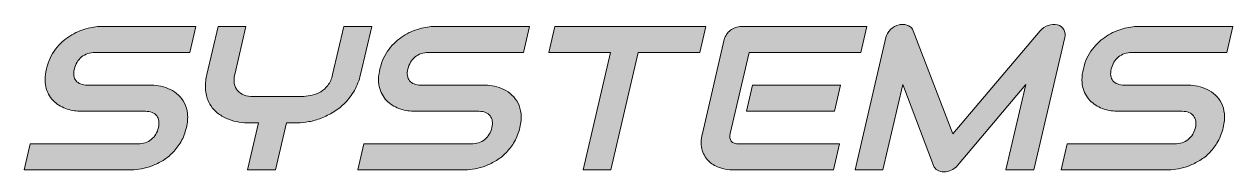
# Model space of a CAD drawing. Header units: inches. Extents: x 82 to 713, y -264 to -227.
# Drawn here: x 419.4 to 712.6, y -263.3 to -227.5 of the extents above; entities that cross this region are included whole.
import ezdxf

# ---------------------------------------------------------------- set-up
doc = ezdxf.new("R2010")
doc.units = ezdxf.units.IN
doc.header["$MEASUREMENT"] = 0
doc.layers.add('Layer 1', color=7, linetype='Continuous')

# ---------------------------------------------------------------- blocks, each defined once
blk = doc.blocks.new('block 5')
at = {"layer": 'Layer 1', "true_color": 0x222222}
h = blk.add_hatch(color=179, dxfattribs=at)
h.dxf.hatch_style = 2
edge = h.paths.add_edge_path()
edge.add_spline(control_points=[(458.78, -252.6), (458.49, -253.85), (458.06, -254.97), (457.49, -255.96), (456.92, -256.96), (456.27, -257.84), (455.54, -258.6), (454.8, -259.36), (454, -260), (453.13, -260.54), (452.26, -261.07), (451.39, -261.51), (450.51, -261.85), (449.64, -262.19), (448.77, -262.44), (447.91, -262.6), (447.04, -262.76), (446.25, -262.85), (445.52, -262.85), (445.52, -262.85), (419.45, -262.85), (419.45, -262.85), (419.45, -262.85), (420.92, -256.53), (420.92, -256.53), (420.92, -256.53), (447, -256.53), (447, -256.53), (448.3, -256.53), (449.39, -256.18), (450.27, -255.47), (451.16, -254.75), (451.74, -253.8), (452.02, -252.6), (452.16, -252.02), (452.19, -251.48), (452.11, -251), (452.03, -250.51), (451.86, -250.09), (451.59, -249.74), (451.31, -249.38), (450.94, -249.11), (450.48, -248.91), (450.01, -248.72), (449.47, -248.62), (448.84, -248.62), (448.84, -248.62), (433.3, -248.62), (433.3, -248.62), (432.2, -248.62), (431.07, -248.44), (429.89, -248.07), (428.71, -247.71), (427.67, -247.12), (426.78, -246.32), (425.88, -245.5), (425.23, -244.44), (424.81, -243.13), (424.4, -241.82), (424.42, -240.22), (424.86, -238.33), (425.3, -236.43), (426.03, -234.84), (427.05, -233.53), (428.08, -232.23), (429.22, -231.17), (430.5, -230.35), (431.77, -229.53), (433.09, -228.94), (434.44, -228.58), (435.79, -228.22), (437.01, -228.03), (438.1, -228.03), (438.1, -228.03), (461.11, -228.03), (461.11, -228.03), (461.11, -228.03), (459.64, -234.35), (459.64, -234.35), (459.64, -234.35), (436.63, -234.35), (436.63, -234.35), (435.34, -234.35), (434.26, -234.71), (433.37, -235.44), (432.48, -236.17), (431.9, -237.13), (431.62, -238.33), (431.33, -239.54), (431.47, -240.5), (432.02, -241.2), (432.58, -241.91), (433.5, -242.26), (434.78, -242.26), (434.78, -242.26), (450.33, -242.26), (450.33, -242.26), (450.33, -242.26), (450.38, -242.26), (450.38, -242.26), (451.1, -242.28), (451.85, -242.37), (452.63, -242.54), (453.4, -242.71), (454.15, -242.97), (454.87, -243.33), (455.6, -243.68), (456.26, -244.13), (456.86, -244.68), (457.46, -245.22), (457.96, -245.87), (458.34, -246.63), (458.73, -247.39), (458.97, -248.27), (459.07, -249.25), (459.17, -250.24), (459.07, -251.35), (458.78, -252.6)], knot_values=[0, 0, 0, 0, 1, 1, 1, 2, 2, 2, 3, 3, 3, 4, 4, 4, 5, 5, 5, 6, 6, 6, 7, 7, 7, 8, 8, 8, 9, 9, 9, 10, 10, 10, 11, 11, 11, 12, 12, 12, 13, 13, 13, 14, 14, 14, 15, 15, 15, 16, 16, 16, 17, 17, 17, 18, 18, 18, 19, 19, 19, 20, 20, 20, 21, 21, 21, 22, 22, 22, 23, 23, 23, 24, 24, 24, 25, 25, 25, 26, 26, 26, 27, 27, 27, 28, 28, 28, 29, 29, 29, 30, 30, 30, 31, 31, 31, 32, 32, 32, 33, 33, 33, 34, 34, 34, 35, 35, 35, 36, 36, 36, 37, 37, 37, 38, 38, 38, 39, 39, 39, 39], degree=3, periodic=1)
h = blk.add_hatch(color=179, dxfattribs=at)
h.dxf.hatch_style = 2
edge = h.paths.add_edge_path()
edge.add_spline(control_points=[(501.03, -239.69), (500.7, -241.13), (500.2, -242.41), (499.55, -243.54), (498.89, -244.68), (498.15, -245.68), (497.3, -246.54), (496.46, -247.41), (495.54, -248.15), (494.54, -248.76), (493.53, -249.38), (492.53, -249.88), (491.52, -250.28), (490.5, -250.68), (489.51, -250.97), (488.52, -251.14), (487.53, -251.32), (486.62, -251.41), (485.79, -251.41), (485.79, -251.41), (483.06, -251.41), (483.06, -251.41), (483.06, -251.41), (480.39, -262.85), (480.39, -262.85), (480.39, -262.85), (473.58, -262.85), (473.58, -262.85), (473.58, -262.85), (476.25, -251.41), (476.25, -251.41), (476.25, -251.41), (473.55, -251.41), (473.55, -251.41), (472.72, -251.41), (471.85, -251.32), (470.95, -251.14), (470.04, -250.97), (469.17, -250.68), (468.34, -250.28), (467.5, -249.88), (466.73, -249.38), (466.03, -248.76), (465.32, -248.15), (464.75, -247.41), (464.3, -246.54), (463.85, -245.68), (463.56, -244.67), (463.44, -243.53), (463.32, -242.39), (463.42, -241.11), (463.75, -239.69), (463.75, -239.69), (466.47, -228.03), (466.47, -228.03), (466.47, -228.03), (473.23, -228.03), (473.23, -228.03), (473.23, -228.03), (470.51, -239.69), (470.51, -239.69), (470.32, -240.51), (470.29, -241.25), (470.41, -241.91), (470.53, -242.56), (470.79, -243.13), (471.19, -243.59), (471.58, -244.06), (472.11, -244.42), (472.77, -244.67), (473.43, -244.92), (474.2, -245.05), (475.08, -245.05), (475.08, -245.05), (487.28, -245.05), (487.28, -245.05), (487.94, -244.95), (488.63, -244.83), (489.34, -244.67), (490.05, -244.52), (490.73, -244.26), (491.37, -243.88), (492.01, -243.51), (492.59, -242.99), (493.11, -242.33), (493.63, -241.67), (494.02, -240.79), (494.27, -239.69), (494.27, -239.69), (496.99, -228.03), (496.99, -228.03), (496.99, -228.03), (503.75, -228.03), (503.75, -228.03), (503.75, -228.03), (501.03, -239.69), (501.03, -239.69)], knot_values=[0, 0, 0, 0, 1, 1, 1, 2, 2, 2, 3, 3, 3, 4, 4, 4, 5, 5, 5, 6, 6, 6, 7, 7, 7, 8, 8, 8, 9, 9, 9, 10, 10, 10, 11, 11, 11, 12, 12, 12, 13, 13, 13, 14, 14, 14, 15, 15, 15, 16, 16, 16, 17, 17, 17, 18, 18, 18, 19, 19, 19, 20, 20, 20, 21, 21, 21, 22, 22, 22, 23, 23, 23, 24, 24, 24, 25, 25, 25, 26, 26, 26, 27, 27, 27, 28, 28, 28, 29, 29, 29, 30, 30, 30, 31, 31, 31, 32, 32, 32, 32], degree=3, periodic=1)
h = blk.add_hatch(color=179, dxfattribs=at)
h.dxf.hatch_style = 2
edge = h.paths.add_edge_path()
edge.add_spline(control_points=[(539.67, -252.6), (539.38, -253.85), (538.95, -254.97), (538.38, -255.96), (537.81, -256.96), (537.16, -257.84), (536.43, -258.6), (535.69, -259.36), (534.89, -260), (534.02, -260.54), (533.15, -261.07), (532.28, -261.51), (531.4, -261.85), (530.53, -262.19), (529.66, -262.44), (528.8, -262.6), (527.93, -262.76), (527.14, -262.85), (526.41, -262.85), (526.41, -262.85), (500.34, -262.85), (500.34, -262.85), (500.34, -262.85), (501.81, -256.53), (501.81, -256.53), (501.81, -256.53), (527.89, -256.53), (527.89, -256.53), (529.19, -256.53), (530.28, -256.18), (531.16, -255.47), (532.05, -254.75), (532.63, -253.8), (532.91, -252.6), (533.05, -252.02), (533.08, -251.48), (533, -251), (532.92, -250.51), (532.75, -250.09), (532.47, -249.74), (532.2, -249.38), (531.83, -249.11), (531.37, -248.91), (530.9, -248.72), (530.36, -248.62), (529.73, -248.62), (529.73, -248.62), (514.19, -248.62), (514.19, -248.62), (513.09, -248.62), (511.96, -248.44), (510.78, -248.07), (509.6, -247.71), (508.56, -247.12), (507.67, -246.32), (506.77, -245.5), (506.12, -244.44), (505.7, -243.13), (505.29, -241.82), (505.3, -240.22), (505.75, -238.33), (506.19, -236.43), (506.92, -234.84), (507.95, -233.53), (508.97, -232.23), (510.12, -231.17), (511.39, -230.35), (512.66, -229.53), (513.98, -228.94), (515.33, -228.58), (516.68, -228.22), (517.9, -228.03), (518.99, -228.03), (518.99, -228.03), (542, -228.03), (542, -228.03), (542, -228.03), (540.53, -234.35), (540.53, -234.35), (540.53, -234.35), (517.52, -234.35), (517.52, -234.35), (516.23, -234.35), (515.15, -234.71), (514.26, -235.44), (513.37, -236.17), (512.79, -237.13), (512.51, -238.33), (512.22, -239.54), (512.36, -240.5), (512.91, -241.2), (513.47, -241.91), (514.39, -242.26), (515.67, -242.26), (515.67, -242.26), (531.22, -242.26), (531.22, -242.26), (531.22, -242.26), (531.27, -242.26), (531.27, -242.26), (531.99, -242.28), (532.74, -242.37), (533.52, -242.54), (534.29, -242.71), (535.04, -242.97), (535.77, -243.33), (536.49, -243.68), (537.15, -244.13), (537.75, -244.68), (538.35, -245.22), (538.85, -245.87), (539.23, -246.63), (539.62, -247.39), (539.86, -248.27), (539.96, -249.25), (540.06, -250.24), (539.96, -251.35), (539.67, -252.6)], knot_values=[0, 0, 0, 0, 1, 1, 1, 2, 2, 2, 3, 3, 3, 4, 4, 4, 5, 5, 5, 6, 6, 6, 7, 7, 7, 8, 8, 8, 9, 9, 9, 10, 10, 10, 11, 11, 11, 12, 12, 12, 13, 13, 13, 14, 14, 14, 15, 15, 15, 16, 16, 16, 17, 17, 17, 18, 18, 18, 19, 19, 19, 20, 20, 20, 21, 21, 21, 22, 22, 22, 23, 23, 23, 24, 24, 24, 25, 25, 25, 26, 26, 26, 27, 27, 27, 28, 28, 28, 29, 29, 29, 30, 30, 30, 31, 31, 31, 32, 32, 32, 33, 33, 33, 34, 34, 34, 35, 35, 35, 36, 36, 36, 37, 37, 37, 38, 38, 38, 39, 39, 39, 39], degree=3, periodic=1)
h = blk.add_hatch(color=179, dxfattribs=at)
h.dxf.hatch_style = 2
h.paths.add_polyline_path([(583.3, -234.34), (568.41, -234.34), (561.76, -262.85), (555, -262.85), (561.65, -234.34), (546.73, -234.34), (548.2, -228.03), (584.78, -228.03)])
h = blk.add_hatch(color=179, dxfattribs=at)
h.dxf.hatch_style = 2
edge = h.paths.add_edge_path()
edge.add_spline(control_points=[(615.72, -262.85), (615.72, -262.85), (591.34, -262.85), (591.34, -262.85), (590.4, -262.85), (589.41, -262.69), (588.38, -262.38), (587.34, -262.08), (586.43, -261.57), (585.65, -260.87), (584.87, -260.16), (584.29, -259.25), (583.92, -258.12), (583.55, -257), (583.56, -255.62), (583.94, -253.98), (583.94, -253.98), (589.25, -231.21), (589.25, -231.21), (589.36, -230.77), (589.54, -230.36), (589.8, -229.97), (590.07, -229.58), (590.38, -229.25), (590.76, -228.95), (591.13, -228.66), (591.54, -228.44), (591.99, -228.28), (592.45, -228.11), (592.92, -228.03), (593.4, -228.03), (593.4, -228.03), (623.85, -228.03), (623.85, -228.03), (623.85, -228.03), (622.37, -234.34), (622.37, -234.34), (622.37, -234.34), (595.28, -234.34), (595.28, -234.34), (595.28, -234.34), (590.7, -253.98), (590.7, -253.98), (590.51, -254.81), (590.59, -255.44), (590.96, -255.88), (591.33, -256.31), (591.96, -256.53), (592.86, -256.53), (592.86, -256.53), (617.2, -256.53), (617.2, -256.53), (617.2, -256.53), (615.72, -262.85), (615.72, -262.85)], knot_values=[0, 0, 0, 0, 1, 1, 1, 2, 2, 2, 3, 3, 3, 4, 4, 4, 5, 5, 5, 6, 6, 6, 7, 7, 7, 8, 8, 8, 9, 9, 9, 10, 10, 10, 11, 11, 11, 12, 12, 12, 13, 13, 13, 14, 14, 14, 15, 15, 15, 16, 16, 16, 17, 17, 17, 18, 18, 18, 18], degree=3, periodic=1)
h.paths.add_polyline_path([(616, -248.62), (594.66, -248.62), (596.14, -242.26), (617.48, -242.26)])
h = blk.add_hatch(color=179, dxfattribs=at)
h.dxf.hatch_style = 2
edge = h.paths.add_edge_path()
edge.add_spline(control_points=[(664.36, -262.85), (664.36, -262.85), (657.55, -262.85), (657.55, -262.85), (657.55, -262.85), (662.38, -242.11), (662.38, -242.11), (662.38, -242.11), (645.8, -261.8), (645.8, -261.8), (645.39, -262.3), (644.89, -262.68), (644.3, -262.94), (643.71, -263.2), (643.12, -263.33), (642.51, -263.33), (641.92, -263.33), (641.4, -263.2), (640.95, -262.94), (640.5, -262.68), (640.18, -262.3), (640.01, -261.8), (640.01, -261.8), (632.57, -242.11), (632.57, -242.11), (632.57, -242.11), (627.73, -262.85), (627.73, -262.85), (627.73, -262.85), (620.97, -262.85), (620.97, -262.85), (620.97, -262.85), (628.46, -230.73), (628.46, -230.73), (628.63, -230), (629.01, -229.35), (629.6, -228.78), (630.2, -228.22), (630.89, -227.84), (631.68, -227.64), (632.06, -227.56), (632.43, -227.53), (632.79, -227.56), (633.15, -227.58), (633.48, -227.65), (633.79, -227.78), (634.1, -227.9), (634.37, -228.07), (634.6, -228.29), (634.82, -228.5), (635, -228.77), (635.11, -229.07), (635.11, -229.07), (644.68, -254.06), (644.68, -254.06), (644.68, -254.06), (665.9, -229.07), (665.9, -229.07), (666.44, -228.46), (667.09, -228.02), (667.85, -227.76), (668.61, -227.51), (669.35, -227.46), (670.08, -227.64), (670.76, -227.84), (671.27, -228.22), (671.6, -228.78), (671.94, -229.35), (672.02, -230), (671.85, -230.73), (671.85, -230.73), (664.36, -262.85), (664.36, -262.85)], knot_values=[0, 0, 0, 0, 1, 1, 1, 2, 2, 2, 3, 3, 3, 4, 4, 4, 5, 5, 5, 6, 6, 6, 7, 7, 7, 8, 8, 8, 9, 9, 9, 10, 10, 10, 11, 11, 11, 12, 12, 12, 13, 13, 13, 14, 14, 14, 15, 15, 15, 16, 16, 16, 17, 17, 17, 18, 18, 18, 19, 19, 19, 20, 20, 20, 21, 21, 21, 22, 22, 22, 23, 23, 23, 24, 24, 24, 24], degree=3, periodic=1)
h = blk.add_hatch(color=179, dxfattribs=at)
h.dxf.hatch_style = 2
edge = h.paths.add_edge_path()
edge.add_spline(control_points=[(710.29, -252.6), (709.99, -253.85), (709.56, -254.97), (708.99, -255.96), (708.42, -256.96), (707.77, -257.84), (707.04, -258.6), (706.31, -259.36), (705.51, -260), (704.64, -260.54), (703.77, -261.07), (702.89, -261.51), (702.02, -261.85), (701.14, -262.19), (700.27, -262.44), (699.41, -262.6), (698.55, -262.76), (697.75, -262.85), (697.03, -262.85), (697.03, -262.85), (670.95, -262.85), (670.95, -262.85), (670.95, -262.85), (672.42, -256.53), (672.42, -256.53), (672.42, -256.53), (698.5, -256.53), (698.5, -256.53), (699.8, -256.53), (700.89, -256.18), (701.78, -255.47), (702.66, -254.75), (703.24, -253.8), (703.52, -252.6), (703.66, -252.02), (703.69, -251.48), (703.61, -251), (703.54, -250.51), (703.36, -250.09), (703.09, -249.74), (702.82, -249.38), (702.45, -249.11), (701.98, -248.91), (701.52, -248.72), (700.97, -248.62), (700.35, -248.62), (700.35, -248.62), (684.8, -248.62), (684.8, -248.62), (683.71, -248.62), (682.57, -248.44), (681.39, -248.07), (680.21, -247.71), (679.17, -247.12), (678.28, -246.32), (677.38, -245.5), (676.73, -244.44), (676.32, -243.13), (675.9, -241.82), (675.92, -240.22), (676.36, -238.33), (676.8, -236.43), (677.53, -234.84), (678.56, -233.53), (679.58, -232.23), (680.73, -231.17), (682, -230.35), (683.28, -229.53), (684.59, -228.94), (685.94, -228.58), (687.29, -228.22), (688.51, -228.03), (689.6, -228.03), (689.6, -228.03), (712.61, -228.03), (712.61, -228.03), (712.61, -228.03), (711.14, -234.35), (711.14, -234.35), (711.14, -234.35), (688.13, -234.35), (688.13, -234.35), (686.85, -234.35), (685.76, -234.71), (684.88, -235.44), (683.98, -236.17), (683.4, -237.13), (683.12, -238.33), (682.84, -239.54), (682.97, -240.5), (683.53, -241.2), (684.08, -241.91), (685, -242.26), (686.29, -242.26), (686.29, -242.26), (701.83, -242.26), (701.83, -242.26), (701.83, -242.26), (701.88, -242.26), (701.88, -242.26), (702.61, -242.28), (703.36, -242.37), (704.13, -242.54), (704.91, -242.71), (705.66, -242.97), (706.38, -243.33), (707.1, -243.68), (707.76, -244.13), (708.37, -244.68), (708.97, -245.22), (709.46, -245.87), (709.85, -246.63), (710.23, -247.39), (710.47, -248.27), (710.57, -249.25), (710.67, -250.24), (710.58, -251.35), (710.29, -252.6)], knot_values=[0, 0, 0, 0, 1, 1, 1, 2, 2, 2, 3, 3, 3, 4, 4, 4, 5, 5, 5, 6, 6, 6, 7, 7, 7, 8, 8, 8, 9, 9, 9, 10, 10, 10, 11, 11, 11, 12, 12, 12, 13, 13, 13, 14, 14, 14, 15, 15, 15, 16, 16, 16, 17, 17, 17, 18, 18, 18, 19, 19, 19, 20, 20, 20, 21, 21, 21, 22, 22, 22, 23, 23, 23, 24, 24, 24, 25, 25, 25, 26, 26, 26, 27, 27, 27, 28, 28, 28, 29, 29, 29, 30, 30, 30, 31, 31, 31, 32, 32, 32, 33, 33, 33, 34, 34, 34, 35, 35, 35, 36, 36, 36, 37, 37, 37, 38, 38, 38, 39, 39, 39, 39], degree=3, periodic=1)
at = {"layer": 'Layer 1', "lineweight": 0}
for points in [[(583.3, -234.34), (568.41, -234.34), (561.76, -262.85), (555, -262.85), (561.65, -234.34), (546.73, -234.34), (548.2, -228.03), (584.78, -228.03), (583.3, -234.34)], [(616, -248.62), (594.66, -248.62), (596.14, -242.26), (617.48, -242.26), (616, -248.62)]]:
    blk.add_lwpolyline(points, dxfattribs=at)
for points, knots in [([(458.78, -252.6), (458.49, -253.85), (458.06, -254.97), (457.49, -255.96), (456.92, -256.96), (456.27, -257.84), (455.54, -258.6), (454.8, -259.36), (454, -260), (453.13, -260.54), (452.26, -261.07), (451.39, -261.51), (450.51, -261.85), (449.64, -262.19), (448.77, -262.44), (447.91, -262.6), (447.04, -262.76), (446.25, -262.85), (445.52, -262.85), (445.52, -262.85), (419.45, -262.85), (419.45, -262.85), (419.45, -262.85), (420.92, -256.53), (420.92, -256.53), (420.92, -256.53), (447, -256.53), (447, -256.53), (448.3, -256.53), (449.39, -256.18), (450.27, -255.47), (451.16, -254.75), (451.74, -253.8), (452.02, -252.6), (452.16, -252.02), (452.19, -251.48), (452.11, -251), (452.03, -250.51), (451.86, -250.09), (451.59, -249.74), (451.31, -249.38), (450.94, -249.11), (450.48, -248.91), (450.01, -248.72), (449.47, -248.62), (448.84, -248.62), (448.84, -248.62), (433.3, -248.62), (433.3, -248.62), (432.2, -248.62), (431.07, -248.44), (429.89, -248.07), (428.71, -247.71), (427.67, -247.12), (426.78, -246.32), (425.88, -245.5), (425.23, -244.44), (424.81, -243.13), (424.4, -241.82), (424.42, -240.22), (424.86, -238.33), (425.3, -236.43), (426.03, -234.84), (427.05, -233.53), (428.08, -232.23), (429.22, -231.17), (430.5, -230.35), (431.77, -229.53), (433.09, -228.94), (434.44, -228.58), (435.79, -228.22), (437.01, -228.03), (438.1, -228.03), (438.1, -228.03), (461.11, -228.03), (461.11, -228.03), (461.11, -228.03), (459.64, -234.35), (459.64, -234.35), (459.64, -234.35), (436.63, -234.35), (436.63, -234.35), (435.34, -234.35), (434.26, -234.71), (433.37, -235.44), (432.48, -236.17), (431.9, -237.13), (431.62, -238.33), (431.33, -239.54), (431.47, -240.5), (432.02, -241.2), (432.58, -241.91), (433.5, -242.26), (434.78, -242.26), (434.78, -242.26), (450.33, -242.26), (450.33, -242.26), (450.33, -242.26), (450.38, -242.26), (450.38, -242.26), (451.1, -242.28), (451.85, -242.37), (452.63, -242.54), (453.4, -242.71), (454.15, -242.97), (454.87, -243.33), (455.6, -243.68), (456.26, -244.13), (456.86, -244.68), (457.46, -245.22), (457.96, -245.87), (458.34, -246.63), (458.73, -247.39), (458.97, -248.27), (459.07, -249.25), (459.17, -250.24), (459.07, -251.35), (458.78, -252.6)], [0, 0, 0, 0, 1, 1, 1, 2, 2, 2, 3, 3, 3, 4, 4, 4, 5, 5, 5, 6, 6, 6, 7, 7, 7, 8, 8, 8, 9, 9, 9, 10, 10, 10, 11, 11, 11, 12, 12, 12, 13, 13, 13, 14, 14, 14, 15, 15, 15, 16, 16, 16, 17, 17, 17, 18, 18, 18, 19, 19, 19, 20, 20, 20, 21, 21, 21, 22, 22, 22, 23, 23, 23, 24, 24, 24, 25, 25, 25, 26, 26, 26, 27, 27, 27, 28, 28, 28, 29, 29, 29, 30, 30, 30, 31, 31, 31, 32, 32, 32, 33, 33, 33, 34, 34, 34, 35, 35, 35, 36, 36, 36, 37, 37, 37, 38, 38, 38, 39, 39, 39, 39]), ([(501.03, -239.69), (500.7, -241.13), (500.2, -242.41), (499.55, -243.54), (498.89, -244.68), (498.15, -245.68), (497.3, -246.54), (496.46, -247.41), (495.54, -248.15), (494.54, -248.76), (493.53, -249.38), (492.53, -249.88), (491.52, -250.28), (490.5, -250.68), (489.51, -250.97), (488.52, -251.14), (487.53, -251.32), (486.62, -251.41), (485.79, -251.41), (485.79, -251.41), (483.06, -251.41), (483.06, -251.41), (483.06, -251.41), (480.39, -262.85), (480.39, -262.85), (480.39, -262.85), (473.58, -262.85), (473.58, -262.85), (473.58, -262.85), (476.25, -251.41), (476.25, -251.41), (476.25, -251.41), (473.55, -251.41), (473.55, -251.41), (472.72, -251.41), (471.85, -251.32), (470.95, -251.14), (470.04, -250.97), (469.17, -250.68), (468.34, -250.28), (467.5, -249.88), (466.73, -249.38), (466.03, -248.76), (465.32, -248.15), (464.75, -247.41), (464.3, -246.54), (463.85, -245.68), (463.56, -244.67), (463.44, -243.53), (463.32, -242.39), (463.42, -241.11), (463.75, -239.69), (463.75, -239.69), (466.47, -228.03), (466.47, -228.03), (466.47, -228.03), (473.23, -228.03), (473.23, -228.03), (473.23, -228.03), (470.51, -239.69), (470.51, -239.69), (470.32, -240.51), (470.29, -241.25), (470.41, -241.91), (470.53, -242.56), (470.79, -243.13), (471.19, -243.59), (471.58, -244.06), (472.11, -244.42), (472.77, -244.67), (473.43, -244.92), (474.2, -245.05), (475.08, -245.05), (475.08, -245.05), (487.28, -245.05), (487.28, -245.05), (487.94, -244.95), (488.63, -244.83), (489.34, -244.67), (490.05, -244.52), (490.73, -244.26), (491.37, -243.88), (492.01, -243.51), (492.59, -242.99), (493.11, -242.33), (493.63, -241.67), (494.02, -240.79), (494.27, -239.69), (494.27, -239.69), (496.99, -228.03), (496.99, -228.03), (496.99, -228.03), (503.75, -228.03), (503.75, -228.03), (503.75, -228.03), (501.03, -239.69), (501.03, -239.69)], [0, 0, 0, 0, 1, 1, 1, 2, 2, 2, 3, 3, 3, 4, 4, 4, 5, 5, 5, 6, 6, 6, 7, 7, 7, 8, 8, 8, 9, 9, 9, 10, 10, 10, 11, 11, 11, 12, 12, 12, 13, 13, 13, 14, 14, 14, 15, 15, 15, 16, 16, 16, 17, 17, 17, 18, 18, 18, 19, 19, 19, 20, 20, 20, 21, 21, 21, 22, 22, 22, 23, 23, 23, 24, 24, 24, 25, 25, 25, 26, 26, 26, 27, 27, 27, 28, 28, 28, 29, 29, 29, 30, 30, 30, 31, 31, 31, 32, 32, 32, 32]), ([(539.67, -252.6), (539.38, -253.85), (538.95, -254.97), (538.38, -255.96), (537.81, -256.96), (537.16, -257.84), (536.43, -258.6), (535.69, -259.36), (534.89, -260), (534.02, -260.54), (533.15, -261.07), (532.28, -261.51), (531.4, -261.85), (530.53, -262.19), (529.66, -262.44), (528.8, -262.6), (527.93, -262.76), (527.14, -262.85), (526.41, -262.85), (526.41, -262.85), (500.34, -262.85), (500.34, -262.85), (500.34, -262.85), (501.81, -256.53), (501.81, -256.53), (501.81, -256.53), (527.89, -256.53), (527.89, -256.53), (529.19, -256.53), (530.28, -256.18), (531.16, -255.47), (532.05, -254.75), (532.63, -253.8), (532.91, -252.6), (533.05, -252.02), (533.08, -251.48), (533, -251), (532.92, -250.51), (532.75, -250.09), (532.47, -249.74), (532.2, -249.38), (531.83, -249.11), (531.37, -248.91), (530.9, -248.72), (530.36, -248.62), (529.73, -248.62), (529.73, -248.62), (514.19, -248.62), (514.19, -248.62), (513.09, -248.62), (511.96, -248.44), (510.78, -248.07), (509.6, -247.71), (508.56, -247.12), (507.67, -246.32), (506.77, -245.5), (506.12, -244.44), (505.7, -243.13), (505.29, -241.82), (505.3, -240.22), (505.75, -238.33), (506.19, -236.43), (506.92, -234.84), (507.95, -233.53), (508.97, -232.23), (510.12, -231.17), (511.39, -230.35), (512.66, -229.53), (513.98, -228.94), (515.33, -228.58), (516.68, -228.22), (517.9, -228.03), (518.99, -228.03), (518.99, -228.03), (542, -228.03), (542, -228.03), (542, -228.03), (540.53, -234.35), (540.53, -234.35), (540.53, -234.35), (517.52, -234.35), (517.52, -234.35), (516.23, -234.35), (515.15, -234.71), (514.26, -235.44), (513.37, -236.17), (512.79, -237.13), (512.51, -238.33), (512.22, -239.54), (512.36, -240.5), (512.91, -241.2), (513.47, -241.91), (514.39, -242.26), (515.67, -242.26), (515.67, -242.26), (531.22, -242.26), (531.22, -242.26), (531.22, -242.26), (531.27, -242.26), (531.27, -242.26), (531.99, -242.28), (532.74, -242.37), (533.52, -242.54), (534.29, -242.71), (535.04, -242.97), (535.77, -243.33), (536.49, -243.68), (537.15, -244.13), (537.75, -244.68), (538.35, -245.22), (538.85, -245.87), (539.23, -246.63), (539.62, -247.39), (539.86, -248.27), (539.96, -249.25), (540.06, -250.24), (539.96, -251.35), (539.67, -252.6)], [0, 0, 0, 0, 1, 1, 1, 2, 2, 2, 3, 3, 3, 4, 4, 4, 5, 5, 5, 6, 6, 6, 7, 7, 7, 8, 8, 8, 9, 9, 9, 10, 10, 10, 11, 11, 11, 12, 12, 12, 13, 13, 13, 14, 14, 14, 15, 15, 15, 16, 16, 16, 17, 17, 17, 18, 18, 18, 19, 19, 19, 20, 20, 20, 21, 21, 21, 22, 22, 22, 23, 23, 23, 24, 24, 24, 25, 25, 25, 26, 26, 26, 27, 27, 27, 28, 28, 28, 29, 29, 29, 30, 30, 30, 31, 31, 31, 32, 32, 32, 33, 33, 33, 34, 34, 34, 35, 35, 35, 36, 36, 36, 37, 37, 37, 38, 38, 38, 39, 39, 39, 39]), ([(615.72, -262.85), (615.72, -262.85), (591.34, -262.85), (591.34, -262.85), (590.4, -262.85), (589.41, -262.69), (588.38, -262.38), (587.34, -262.08), (586.43, -261.57), (585.65, -260.87), (584.87, -260.16), (584.29, -259.25), (583.92, -258.12), (583.55, -257), (583.56, -255.62), (583.94, -253.98), (583.94, -253.98), (589.25, -231.21), (589.25, -231.21), (589.36, -230.77), (589.54, -230.36), (589.8, -229.97), (590.07, -229.58), (590.38, -229.25), (590.76, -228.95), (591.13, -228.66), (591.54, -228.44), (591.99, -228.28), (592.45, -228.11), (592.92, -228.03), (593.4, -228.03), (593.4, -228.03), (623.85, -228.03), (623.85, -228.03), (623.85, -228.03), (622.37, -234.34), (622.37, -234.34), (622.37, -234.34), (595.28, -234.34), (595.28, -234.34), (595.28, -234.34), (590.7, -253.98), (590.7, -253.98), (590.51, -254.81), (590.59, -255.44), (590.96, -255.88), (591.33, -256.31), (591.96, -256.53), (592.86, -256.53), (592.86, -256.53), (617.2, -256.53), (617.2, -256.53), (617.2, -256.53), (615.72, -262.85), (615.72, -262.85)], [0, 0, 0, 0, 1, 1, 1, 2, 2, 2, 3, 3, 3, 4, 4, 4, 5, 5, 5, 6, 6, 6, 7, 7, 7, 8, 8, 8, 9, 9, 9, 10, 10, 10, 11, 11, 11, 12, 12, 12, 13, 13, 13, 14, 14, 14, 15, 15, 15, 16, 16, 16, 17, 17, 17, 18, 18, 18, 18]), ([(664.36, -262.85), (664.36, -262.85), (657.55, -262.85), (657.55, -262.85), (657.55, -262.85), (662.38, -242.11), (662.38, -242.11), (662.38, -242.11), (645.8, -261.8), (645.8, -261.8), (645.39, -262.3), (644.89, -262.68), (644.3, -262.94), (643.71, -263.2), (643.12, -263.33), (642.51, -263.33), (641.92, -263.33), (641.4, -263.2), (640.95, -262.94), (640.5, -262.68), (640.18, -262.3), (640.01, -261.8), (640.01, -261.8), (632.57, -242.11), (632.57, -242.11), (632.57, -242.11), (627.73, -262.85), (627.73, -262.85), (627.73, -262.85), (620.97, -262.85), (620.97, -262.85), (620.97, -262.85), (628.46, -230.73), (628.46, -230.73), (628.63, -230), (629.01, -229.35), (629.6, -228.78), (630.2, -228.22), (630.89, -227.84), (631.68, -227.64), (632.06, -227.56), (632.43, -227.53), (632.79, -227.56), (633.15, -227.58), (633.48, -227.65), (633.79, -227.78), (634.1, -227.9), (634.37, -228.07), (634.6, -228.29), (634.82, -228.5), (635, -228.77), (635.11, -229.07), (635.11, -229.07), (644.68, -254.06), (644.68, -254.06), (644.68, -254.06), (665.9, -229.07), (665.9, -229.07), (666.44, -228.46), (667.09, -228.02), (667.85, -227.76), (668.61, -227.51), (669.35, -227.46), (670.08, -227.64), (670.76, -227.84), (671.27, -228.22), (671.6, -228.78), (671.94, -229.35), (672.02, -230), (671.85, -230.73), (671.85, -230.73), (664.36, -262.85), (664.36, -262.85)], [0, 0, 0, 0, 1, 1, 1, 2, 2, 2, 3, 3, 3, 4, 4, 4, 5, 5, 5, 6, 6, 6, 7, 7, 7, 8, 8, 8, 9, 9, 9, 10, 10, 10, 11, 11, 11, 12, 12, 12, 13, 13, 13, 14, 14, 14, 15, 15, 15, 16, 16, 16, 17, 17, 17, 18, 18, 18, 19, 19, 19, 20, 20, 20, 21, 21, 21, 22, 22, 22, 23, 23, 23, 24, 24, 24, 24]), ([(710.29, -252.6), (709.99, -253.85), (709.56, -254.97), (708.99, -255.96), (708.42, -256.96), (707.77, -257.84), (707.04, -258.6), (706.31, -259.36), (705.51, -260), (704.64, -260.54), (703.77, -261.07), (702.89, -261.51), (702.02, -261.85), (701.14, -262.19), (700.27, -262.44), (699.41, -262.6), (698.55, -262.76), (697.75, -262.85), (697.03, -262.85), (697.03, -262.85), (670.95, -262.85), (670.95, -262.85), (670.95, -262.85), (672.42, -256.53), (672.42, -256.53), (672.42, -256.53), (698.5, -256.53), (698.5, -256.53), (699.8, -256.53), (700.89, -256.18), (701.78, -255.47), (702.66, -254.75), (703.24, -253.8), (703.52, -252.6), (703.66, -252.02), (703.69, -251.48), (703.61, -251), (703.54, -250.51), (703.36, -250.09), (703.09, -249.74), (702.82, -249.38), (702.45, -249.11), (701.98, -248.91), (701.52, -248.72), (700.97, -248.62), (700.35, -248.62), (700.35, -248.62), (684.8, -248.62), (684.8, -248.62), (683.71, -248.62), (682.57, -248.44), (681.39, -248.07), (680.21, -247.71), (679.17, -247.12), (678.28, -246.32), (677.38, -245.5), (676.73, -244.44), (676.32, -243.13), (675.9, -241.82), (675.92, -240.22), (676.36, -238.33), (676.8, -236.43), (677.53, -234.84), (678.56, -233.53), (679.58, -232.23), (680.73, -231.17), (682, -230.35), (683.28, -229.53), (684.59, -228.94), (685.94, -228.58), (687.29, -228.22), (688.51, -228.03), (689.6, -228.03), (689.6, -228.03), (712.61, -228.03), (712.61, -228.03), (712.61, -228.03), (711.14, -234.35), (711.14, -234.35), (711.14, -234.35), (688.13, -234.35), (688.13, -234.35), (686.85, -234.35), (685.76, -234.71), (684.88, -235.44), (683.98, -236.17), (683.4, -237.13), (683.12, -238.33), (682.84, -239.54), (682.97, -240.5), (683.53, -241.2), (684.08, -241.91), (685, -242.26), (686.29, -242.26), (686.29, -242.26), (701.83, -242.26), (701.83, -242.26), (701.83, -242.26), (701.88, -242.26), (701.88, -242.26), (702.61, -242.28), (703.36, -242.37), (704.13, -242.54), (704.91, -242.71), (705.66, -242.97), (706.38, -243.33), (707.1, -243.68), (707.76, -244.13), (708.37, -244.68), (708.97, -245.22), (709.46, -245.87), (709.85, -246.63), (710.23, -247.39), (710.47, -248.27), (710.57, -249.25), (710.67, -250.24), (710.58, -251.35), (710.29, -252.6)], [0, 0, 0, 0, 1, 1, 1, 2, 2, 2, 3, 3, 3, 4, 4, 4, 5, 5, 5, 6, 6, 6, 7, 7, 7, 8, 8, 8, 9, 9, 9, 10, 10, 10, 11, 11, 11, 12, 12, 12, 13, 13, 13, 14, 14, 14, 15, 15, 15, 16, 16, 16, 17, 17, 17, 18, 18, 18, 19, 19, 19, 20, 20, 20, 21, 21, 21, 22, 22, 22, 23, 23, 23, 24, 24, 24, 25, 25, 25, 26, 26, 26, 27, 27, 27, 28, 28, 28, 29, 29, 29, 30, 30, 30, 31, 31, 31, 32, 32, 32, 33, 33, 33, 34, 34, 34, 35, 35, 35, 36, 36, 36, 37, 37, 37, 38, 38, 38, 39, 39, 39, 39])]:
    blk.add_open_spline(points, degree=3, knots=knots, dxfattribs=at)
blk = doc.blocks.new('block 3')
at = {"layer": 'Layer 1'}
blk.add_blockref('block 5', (0, 0), dxfattribs=at)
blk = doc.blocks.new('block 2')
at = {"layer": 'Layer 1'}
blk.add_blockref('block 3', (0, 0), dxfattribs=at)

msp = doc.modelspace()

# ---------------------------------------------------------------- block references
at = {"layer": 'Layer 1'}
msp.add_blockref('block 2', (0, 0), dxfattribs=at)

doc.saveas('drawing.dxf')
